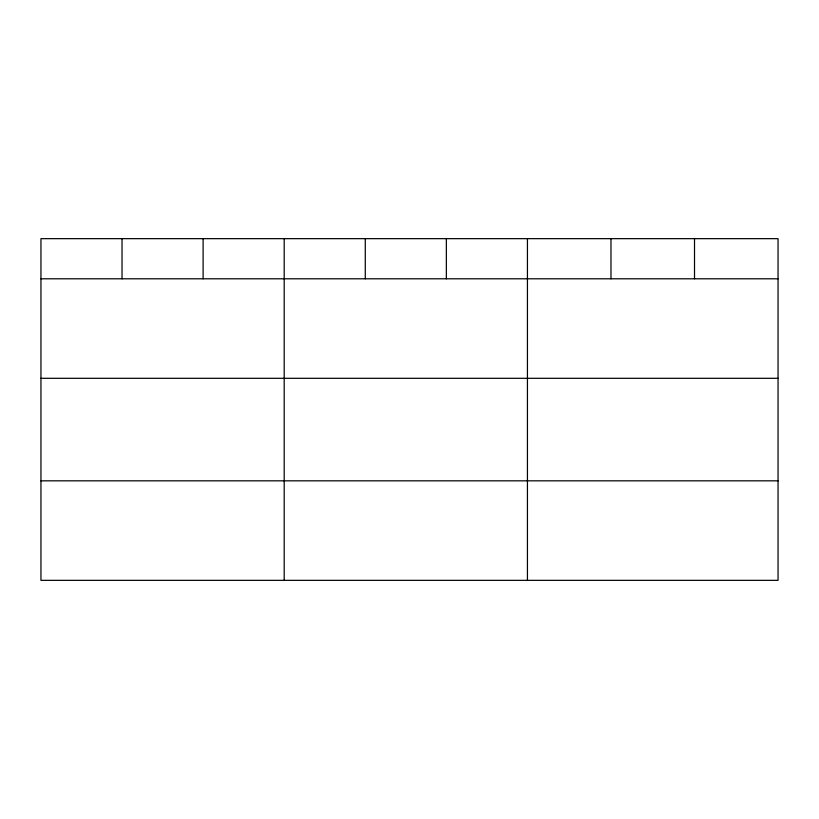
<?xml version="1.0" encoding="UTF-8"?>
<svg xmlns="http://www.w3.org/2000/svg" width="819" height="819" viewBox="0 0 819 819"><rect width="100%" height="100%" fill="white"/><g stroke="black" fill="none" stroke-linecap="round" stroke-linejoin="round"><path stroke-width="1.23" d="M778.05 378.306L778.05 238.657L40.95 238.657L40.95 580.343L778.05 580.343L778.05 378.306L40.95 378.306M40.95 278.798L778.05 278.798M40.95 480.835L778.05 480.835M694.512 238.657L694.512 278.798M610.974 238.657L610.974 278.798M527.436 238.657L527.436 580.343M446.355 238.657L446.355 278.798M365.274 238.657L365.274 278.798M284.193 238.657L284.193 580.343M203.112 238.657L203.112 278.798M122.031 238.657L122.031 278.798"/></g></svg>
